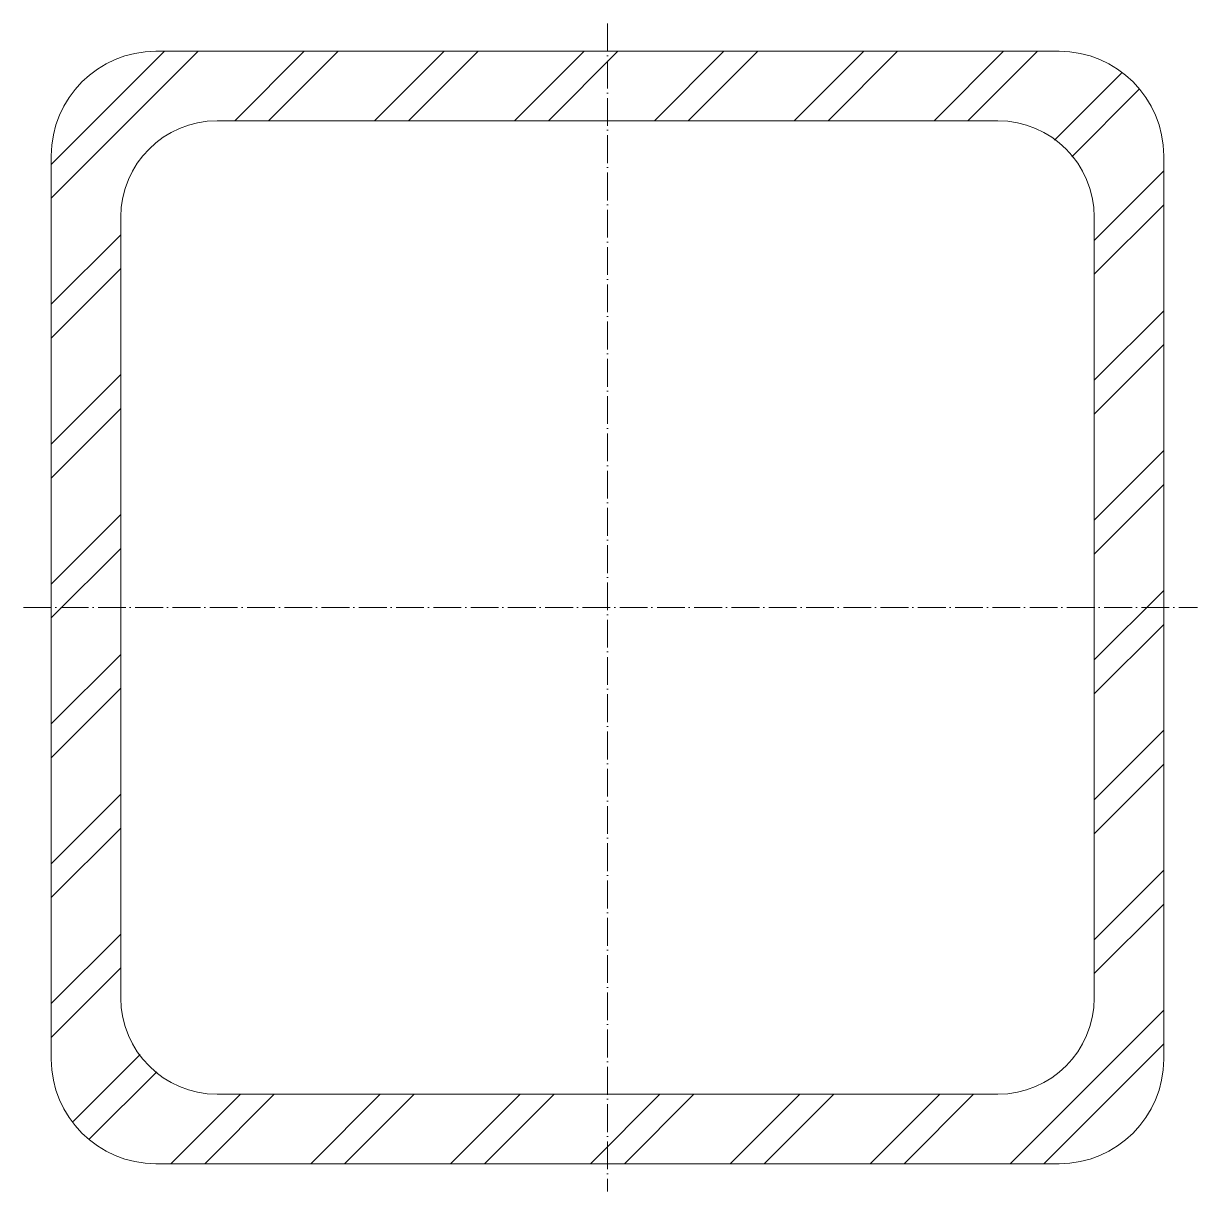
# Model space of a CAD drawing. Header units: metres. Extents: x -105 to 106, y -105 to 105.
import ezdxf

# ---------------------------------------------------------------- set-up
doc = ezdxf.new("R2010")
doc.units = ezdxf.units.M
doc.linetypes.add('MV_hartlijn_staal', pattern=[6.6, 5, -0.8, 0, -0.8])
doc.layers.add('A-DETL-GENF', color=92, linetype='Continuous', lineweight=18)

# ---------------------------------------------------------------- blocks, each defined once
blk = doc.blocks.new('28 Staalprofielen- koker SHS-2d - K200_12_5-3532296-00_0 Basismaterialen')
at = {"layer": 'A-DETL-GENF', "lineweight": 13}
h = blk.add_hatch(dxfattribs=at)
h.set_pattern_fill('FP_410', color=256, style=0, pattern_type=2)
h.set_pattern_definition([(45, (4800.222, 5935.38), (-12.57236, 12.57236), []), (45, (4800.222, 5954.43), (-12.57236, 12.57236), [])])
h.paths.add_polyline_path([(-45.35, -100), (81.2, -100), (86.07, -99.36), (90.6, -97.48), (94.49, -94.49), (97.48, -90.6), (99.36, -86.07), (100, -80.97), (100, 81.2), (99.36, 86.07), (97.48, 90.6), (94.49, 94.49), (90.6, 97.48), (86.07, 99.36), (81.2, 100), (-81.2, 100), (-86.07, 99.36), (-90.6, 97.48), (-94.49, 94.49), (-97.48, 90.6), (-99.36, 86.07), (-100, 81.2), (-100, -81.2), (-99.36, -86.07), (-97.48, -90.6), (-94.49, -94.49), (-90.6, -97.48), (-86.07, -99.36), (-81.2, -100)])
h.paths.add_polyline_path([(70.2, -87.5), (-70.2, -87.5), (-74.68, -86.91), (-78.85, -85.18), (-82.43, -82.43), (-85.18, -78.85), (-86.91, -74.68), (-87.5, -70.2), (-87.5, 70.2), (-86.91, 74.68), (-85.18, 78.85), (-82.43, 82.43), (-78.85, 85.18), (-74.68, 86.91), (-70.2, 87.5), (70.2, 87.5), (74.68, 86.91), (78.85, 85.18), (82.43, 82.43), (85.18, 78.85), (86.91, 74.68), (87.5, 70.2), (87.5, -70.2), (86.91, -74.68), (85.18, -78.85), (82.43, -82.43), (78.85, -85.18), (74.68, -86.91)])
at = {"layer": 'A-DETL-GENF', "linetype": 'MV_hartlijn_staal', "lineweight": 13}
for p, q in [((0, 105), (0, -105)), ((-105, 0), (106.08, 0))]:
    blk.add_line(p, q, dxfattribs=at)
at = {"layer": 'A-DETL-GENF'}
for p, q in [((81.2, 100), (-81.2, 100)), ((-81.2, 100), (81.2, 100)), ((-70.2, 87.5), (70.2, 87.5)), ((-70.2, 87.5), (70.2, 87.5)), ((-100, 81.2), (-100, -81.2)), ((-100, -81.2), (-100, 81.2)), ((100, -81.2), (100, 81.2)), ((100, 81.2), (100, -81.2)), ((-87.5, -70.2), (-87.5, 70.2)), ((-87.5, -70.2), (-87.5, 70.2)), ((87.5, 70.2), (87.5, -70.2)), ((87.5, 70.2), (87.5, -70.2)), ((70.2, -87.5), (-70.2, -87.5)), ((70.2, -87.5), (-70.2, -87.5)), ((-81.2, -100), (81.2, -100)), ((81.2, -100), (-81.2, -100))]:
    blk.add_line(p, q, dxfattribs=at)
for centre, radius, start, end in [((-81.2, 81.2), 18.8, 90, 180), ((-81.2, 81.2), 18.8, 90, 180), ((81.2, 81.2), 18.8, 360, 90), ((81.2, 81.2), 18.8, 360, 90), ((-70.2, 70.2), 17.3, 90, 180), ((-70.2, 70.2), 17.3, 90, 180), ((70.2, 70.2), 17.3, 0, 90), ((70.2, 70.2), 17.3, 360, 90), ((-70.2, -70.2), 17.3, 180, 270), ((-70.2, -70.2), 17.3, 180, 270), ((70.2, -70.2), 17.3, 270, 0), ((70.2, -70.2), 17.3, 270, 360), ((-81.2, -81.2), 18.8, 180, 270), ((-81.2, -81.2), 18.8, 180, 270), ((81.2, -81.2), 18.8, 270, 360), ((81.2, -81.2), 18.8, 270, 0)]:
    blk.add_arc(centre, radius, start, end, dxfattribs=at)

msp = doc.modelspace()

# ---------------------------------------------------------------- block references
msp.add_blockref('28 Staalprofielen- koker SHS-2d - K200_12_5-3532296-00_0 Basismaterialen', (0, 0))

doc.saveas('drawing.dxf')
